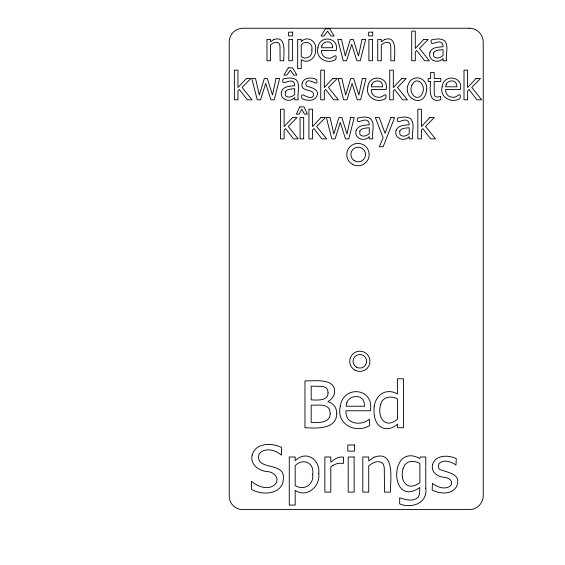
<?xml version="1.0" encoding="UTF-8"?>
<svg xmlns="http://www.w3.org/2000/svg" width="565" height="565" viewBox="0 0 565 565"><rect width="100%" height="100%" fill="white"/><g stroke="black" fill="none" stroke-linecap="round" stroke-linejoin="round"><path stroke-width="0.85" d="M425.777 488.132C427.776 503.479 411.772 508.698 399.674 503.916L399.674 497.758C405.465 499.735 412.846 501.988 418.043 497.412L419.456 494.417L419.866 487.468C389.334 509.065 388.586 441.675 419.866 458.505L420.212 456.993L425.777 456.993L425.777 488.132M315.538 49.543C316.612 57.171 308.306 64.579 301.251 59.692L301.251 68.619L297.67 68.619L297.67 39.458L301.251 39.458L301.251 41.69C307.134 34.988 317.184 41.344 315.538 49.543M318.745 473.632C320.517 486.204 306.816 498.429 295.184 490.364L295.184 505.082L289.273 505.082L289.273 456.993L295.184 456.993L295.184 460.673C306.039 449.775 320.461 459.543 318.745 473.632M426.709 89.171C425.113 111.157 398.438 97.081 410.296 80.88A8.489 8.489 0 0 1 415.169 78.104C421.787 76.423 427.43 82.787 426.709 89.171M317.961 47.764C315.051 58.287 327.46 64.798 335.787 59.466C337.672 51.034 332.142 59.636 328.47 58.131C324.197 58.442 321.068 54.565 321.429 50.483L336.189 50.483C339.36 36.944 319.126 34.62 317.961 47.764M340.321 406.27C335.9 424.244 355.449 433.991 369.729 425.572L369.383 419.124C361.261 426.398 344.742 424.223 346.048 410.755L370.393 410.755C374.609 387.88 343.301 384.532 340.321 406.27M367.872 86.819C364.969 97.342 377.378 103.854 385.704 98.522C387.59 90.089 382.06 98.691 378.381 97.18C374.115 97.498 370.986 93.621 371.346 89.538L386.107 89.538C389.278 76 369.044 73.676 367.872 86.819M374.242 406.094C373.592 412.182 373.988 418.806 377.561 423.997A11.279 11.279 0 0 0 384.242 428.383C389.08 429.449 394.017 427.479 397.499 424.124L397.499 427.712L403.417 427.712L403.417 378.769L397.499 378.769L397.499 393.989A15.961 15.961 0 0 0 385.867 391.926C379.334 393.438 375.188 399.766 374.242 406.094M442.148 86.819C439.245 97.342 451.654 103.854 459.981 98.522C461.866 90.089 456.336 98.691 452.657 97.18C448.391 97.498 445.262 93.621 445.623 89.538L460.383 89.538C463.554 76 443.32 73.676 442.148 86.819M330.257 413.587C330.193 423.298 318.053 422.79 311.195 422.394L311.195 405.098C317.142 405.67 325.624 403.212 329.501 409.23L330.257 413.587M302.219 83.126C299.288 92.822 315.206 87.907 313.441 95.654C309.641 102.145 299.422 88.98 301.985 98.536C306.583 100.966 314.006 101.545 316.852 96.276C319.903 88.945 311.251 87.73 306.47 86.021L305.743 84.023L306.053 82.709C309.274 76.416 319.02 88.733 316.612 79.545C312.028 77.172 303.829 77.108 302.219 83.126M432.543 464.607C430.805 471.436 436.971 476.768 443.363 477.185C447.607 477.418 453.49 480.038 451.054 485.271C445.983 490.385 437.402 487.341 432.479 483.379L432.161 490.017C439.747 494.022 451.986 494.982 456.682 486.288C461.838 473.505 447.459 472.707 439.556 469.367L438.659 468.004L438.362 466.083L438.864 463.914C443.306 458.829 451.35 461.654 455.976 465.009L456.287 458.688C448.716 454.783 435.198 454.677 432.543 464.607M252.152 455.108C249.892 464.458 258.742 470.928 267.16 471.556C273.008 471.747 279.145 476.662 276.25 482.948C270.543 491.013 258.099 487.32 251.969 481.528L251.531 481.528L251.531 489.325C262.146 495.858 282.938 494.587 283.39 478.788C285.226 460.962 254.497 471.309 259.024 454.196C264.243 446.964 275.303 449.797 281.095 454.917L281.568 454.917L281.568 447.459C272.062 442.642 255.458 442.543 252.152 455.108M336.733 413.333C336.684 429.788 316.068 428.305 304.966 427.712L304.966 380.874C314.726 381.1 338.11 377.484 334.099 394.575C333.223 397.802 330.348 399.935 327.961 401.701C333.223 403 336.874 407.937 336.733 413.333M411.751 85.569C408.043 93.917 418.587 103.24 422.627 92.745C426.37 84.34 415.819 75.117 411.751 85.569M311.838 49.946C312.954 56.14 306.315 60.173 301.251 56.775L301.251 44.706C305.51 39.762 313.448 43.201 311.838 49.946M312.643 474.289C314.055 484.876 304.048 490.95 295.184 485.554L295.184 465.645C302.826 457.685 314.783 462.7 312.643 474.289M380.69 404.597C376.784 417.224 385.478 429.69 397.499 419.152L397.499 398.897C391.559 395.422 382.06 396.715 380.69 404.597M281.554 91.587C279.237 99.539 290 103.233 294.704 97.547L294.704 99.814L298.271 99.814C296.837 93.472 301.053 84.828 295.961 79.58C292.162 77.108 287.211 78.055 283.051 78.973C280.77 87.102 289.725 78.309 293.256 81.89L294.323 83.083L294.704 85.795C290.12 86.177 283.15 86.085 281.554 91.587M356.112 130.642C353.803 138.595 364.566 142.288 369.27 136.603L369.27 138.87L372.836 138.87C371.403 132.528 375.612 123.883 370.527 118.636C366.727 116.164 361.777 117.11 357.617 118.029C355.336 126.157 364.291 117.365 367.815 120.945L368.889 122.139L369.27 124.851C364.679 125.232 357.709 125.14 356.112 130.642M396.065 130.642C393.756 138.595 404.519 142.288 409.215 136.603L409.215 138.87L412.782 138.87C411.348 132.528 415.565 123.883 410.48 118.636C406.68 116.164 401.729 117.11 397.569 118.029C395.288 126.157 404.243 117.365 407.768 120.945L408.834 122.139L409.215 124.851C404.632 125.232 397.661 125.14 396.065 130.642M429.901 52.531C427.592 60.483 438.355 64.177 443.059 58.492L443.059 60.759L446.625 60.759C445.192 54.417 449.408 45.772 444.316 40.525C440.516 38.053 435.566 38.999 431.406 39.917C429.125 48.046 438.08 39.253 441.611 42.834L442.678 44.028L443.059 46.747C438.475 47.128 431.498 47.029 429.901 52.531M403.057 468.653C399.441 481.14 407.598 492.03 419.866 482.595L419.866 463.314L415.791 461.789L412.062 461.33L408.05 462.156L404.985 464.635L403.057 468.653M285.247 91.968L285.276 95.012L286.045 96.17C288.814 98.133 292.472 96.672 294.704 94.574L294.704 88.663C291.519 89.192 287.034 88.627 285.247 91.968M359.813 131.024L359.834 134.067L360.611 135.226C363.38 137.189 367.031 135.727 369.27 133.63L369.27 127.711C366.085 128.248 361.6 127.683 359.813 131.024M399.766 131.024L399.787 134.067L400.564 135.226C403.325 137.189 406.984 135.727 409.215 133.63L409.215 127.711C406.037 128.248 401.553 127.683 399.766 131.024M433.602 52.912L433.63 55.956L434.4 57.114C437.169 59.078 440.827 57.616 443.059 55.518L443.059 49.607C439.874 50.137 435.389 49.572 433.602 52.912M328.053 392.322C328.562 401.383 317.099 400.034 311.195 399.907L311.195 386.192L322.297 386.382L325.666 387.421L327.488 389.384L328.053 392.322M276.038 78.514L272.485 95.012L267.302 78.514L264.342 78.514L259.293 95.012L255.535 78.514L251.799 78.514L257.252 99.814L260.55 99.814L265.72 83.394L270.925 99.814L274.244 99.814L279.64 78.514L276.038 78.514M362.031 39.458L358.485 55.956L353.295 39.458L350.342 39.458L345.286 55.956L341.528 39.458L337.792 39.458L343.245 60.759L346.543 60.759L351.713 44.338L356.918 60.759L360.237 60.759L365.633 39.458L362.031 39.458M350.597 117.569L347.051 134.067L341.86 117.569L338.908 117.569L333.851 134.067L330.094 117.569L326.358 117.569L331.81 138.87L335.116 138.87L340.278 122.45L345.49 138.87L348.803 138.87L354.199 117.569L350.597 117.569M362.405 78.514L358.853 95.012L353.669 78.514L350.71 78.514L345.66 95.012L341.903 78.514L338.167 78.514L343.619 99.814L346.917 99.814L352.087 83.394L357.292 99.814L360.611 99.814L366.007 78.514L362.405 78.514M321.965 45.362L321.429 47.735L332.7 47.735L332.354 45.235L331.478 43.463L329.868 42.241C326.881 41.203 323.229 42.29 321.965 45.362M371.883 84.418L371.346 86.791L382.618 86.791L382.272 84.291L381.396 82.518L379.786 81.296C376.791 80.258 373.147 81.346 371.883 84.418M346.924 402.308L346.048 406.228L364.637 406.228L364.065 402.103L362.624 399.18L359.962 397.167C355.032 395.458 349.015 397.252 346.924 402.308M446.159 84.418L445.623 86.791L456.894 86.791L456.548 84.291L455.673 82.518L454.062 81.296C451.068 80.258 447.423 81.346 446.159 84.418M390.874 117.569L385.076 133.34L379.263 117.569L375.386 117.569L383.134 137.839L379.32 146.731L383.148 146.731L394.61 117.569L390.874 117.569M299.697 106.912L296.385 114.137L299.189 114.137L301.816 109.123L304.464 114.137L307.346 114.137L304.027 106.912L299.697 106.912M288.242 67.856L283.891 75.081L286.843 75.081L290.353 70.201L293.885 75.081L296.915 75.081L292.571 67.856L288.242 67.856M325.433 28.801L321.089 36.026L324.042 36.026L327.552 31.146L331.083 36.026L334.113 36.026L329.762 28.801L325.433 28.801M246.382 78.514L237.95 87.519L237.95 70.145L234.369 70.145L234.369 99.814L237.95 99.814L237.95 90.909L239.362 89.538L247.315 99.814L252.025 99.814L242.088 87.42L250.846 78.514L246.382 78.514M292.571 117.569L284.139 126.567L284.139 109.2L280.551 109.2L280.551 138.87L284.139 138.87L284.139 129.964L285.551 128.594L293.503 138.87L298.214 138.87L288.277 126.475L297.028 117.569L292.571 117.569M332.75 78.514L324.317 87.519L324.317 70.145L320.736 70.145L320.736 99.814L324.317 99.814L324.317 90.909L325.73 89.538L333.682 99.814L338.393 99.814L328.456 87.42L337.213 78.514L332.75 78.514M320.941 117.569L312.516 126.567L312.516 109.2L308.928 109.2L308.928 138.87L312.516 138.87L312.516 129.964L313.928 128.594L321.881 138.87L326.591 138.87L316.654 126.475L325.405 117.569L320.941 117.569M423.722 39.458L415.289 48.463L415.289 31.089L411.708 31.089L411.708 60.759L415.289 60.759L415.289 51.853L416.702 50.483L424.654 60.759L429.365 60.759L419.428 48.364L428.185 39.458L423.722 39.458M401.743 78.514L393.318 87.519L393.318 70.145L389.73 70.145L389.73 99.814L393.318 99.814L393.318 90.909L394.723 89.538L402.675 99.814L407.386 99.814L397.449 87.42L406.207 78.514L401.743 78.514M429.831 117.569L421.405 126.567L421.405 109.2L417.818 109.2L417.818 138.87L421.405 138.87L421.405 129.964L422.818 128.594L430.77 138.87L435.481 138.87L425.544 126.475L434.294 117.569L429.831 117.569M476.02 78.514L467.594 87.519L467.594 70.145L464.006 70.145L464.006 99.814L467.594 99.814L467.594 90.909L468.999 89.538L476.952 99.814L481.663 99.814L471.733 87.42L480.483 78.514L476.02 78.514M332.962 465.391L330.793 467.184L330.793 492.122L324.875 492.122L324.875 456.993L330.793 456.993L330.793 462.212C334.353 459.317 338.612 456.068 343.499 457.184L343.499 463.342L337.623 463.321L332.962 465.391M273.714 39.628L270.55 41.824L270.55 39.458L266.97 39.458L266.97 60.759L270.55 60.759L270.55 44.854L273.326 42.997L276.08 42.283L278.22 42.672L279.435 43.865L279.979 45.892L280.127 60.759L283.708 60.759C283.559 54.12 287.006 34.79 273.714 39.628M384.475 39.628L381.311 41.824L381.311 39.458L377.724 39.458L377.724 60.759L381.311 60.759L381.311 44.854L384.087 42.997L386.841 42.283L388.974 42.672L390.196 43.865L390.74 45.892L390.881 60.759L394.469 60.759C394.314 54.12 397.767 34.79 384.475 39.628M373.945 457.276L368.726 460.892L368.726 456.993L362.808 456.993L362.808 492.122L368.726 492.122L368.726 465.892C372.236 463.032 376.742 460.461 381.368 462.29L383.381 464.261L384.278 467.608L384.511 492.122L390.422 492.122C390.175 481.175 395.86 449.288 373.945 457.276M440.587 96.403L437.713 97.088L435.742 96.756L434.697 95.753L434.259 94.115L434.202 81.487L440.799 81.487L440.799 78.514L434.202 78.514L434.202 72.391L430.615 72.391L430.615 78.514L428.192 78.514L428.192 81.487L430.615 81.487C429.965 89.065 428.447 103.96 440.799 99.624L440.587 96.403M469.134 28.25L243.317 28.25A13.758 13.758 0 0 0 229.221 42.347L229.221 495.484A13.496 13.496 0 0 0 243.317 509.581L469.134 509.581A13.892 13.892 0 0 0 483.23 495.484L483.23 42.347A13.85 13.85 0 0 0 469.134 28.25M292.656 32.177L288.574 32.177L288.574 35.892L292.656 35.892L292.656 32.177M372.709 32.177L368.627 32.177L368.627 35.892L372.709 35.892L372.709 32.177M292.409 39.458L288.821 39.458L288.821 60.759L292.409 60.759L292.409 39.458M372.462 39.458L368.874 39.458L368.874 60.759L372.462 60.759L372.462 39.458M303.666 117.569L300.079 117.569L300.079 138.87L303.666 138.87L303.666 117.569M354.538 444.98L347.807 444.98L347.807 451.11L354.538 451.11L354.538 444.98M354.128 456.993L348.217 456.993L348.217 492.122L354.128 492.122L354.128 456.993M356.444 367.186A6.794 6.794 0 0 0 366.636 361.303A6.794 6.794 0 0 0 356.444 355.42A6.794 6.794 0 0 0 356.444 367.186M354.785 370.061A10.114 10.114 0 0 0 369.955 361.303A10.114 10.114 0 0 0 354.785 352.539A10.114 10.114 0 0 0 354.785 370.061M352.376 164.274A11.201 11.201 0 0 0 369.171 154.577A11.201 11.201 0 0 0 352.376 144.88A11.201 11.201 0 0 0 352.376 164.274M354.276 160.707A7.345 7.345 0 0 0 365.548 154.81A7.345 7.345 0 0 0 354.806 147.995A7.345 7.345 0 0 0 354.276 160.707"/></g></svg>
